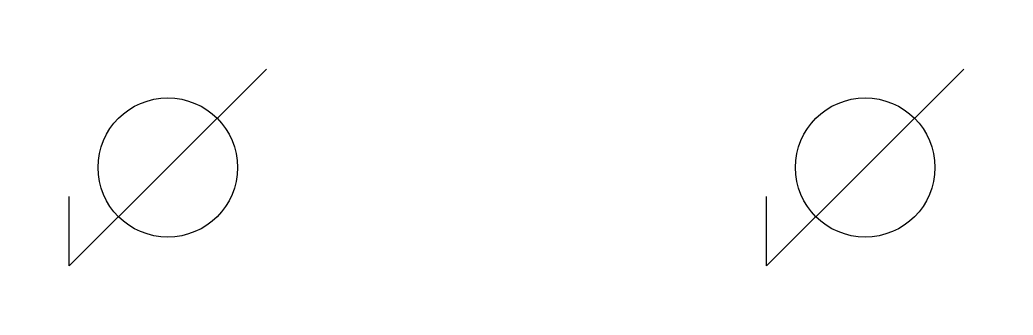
# Model space of a CAD drawing. Header units: metres. Extents: x -0.7 to 13.5, y -0.7 to 3.5.
import ezdxf

# ---------------------------------------------------------------- set-up
doc = ezdxf.new("R2010")
doc.units = ezdxf.units.M

# ---------------------------------------------------------------- blocks, each defined once
blk = doc.blocks.new('INNER')
blk.add_line((0, 0), (2, 0))
blk.add_circle((1, 0), 0.5)
blk = doc.blocks.new('OUTER')
blk.add_line((0, 0), (0, 1))
at = {"xscale": 2, "yscale": 2, "rotation": 45}
blk.add_blockref('INNER', (0, 0), dxfattribs=at)

msp = doc.modelspace()

# ---------------------------------------------------------------- block references
for p in [(0, 0), (10, 0)]:
    msp.add_blockref('OUTER', p)

doc.saveas('drawing.dxf')
